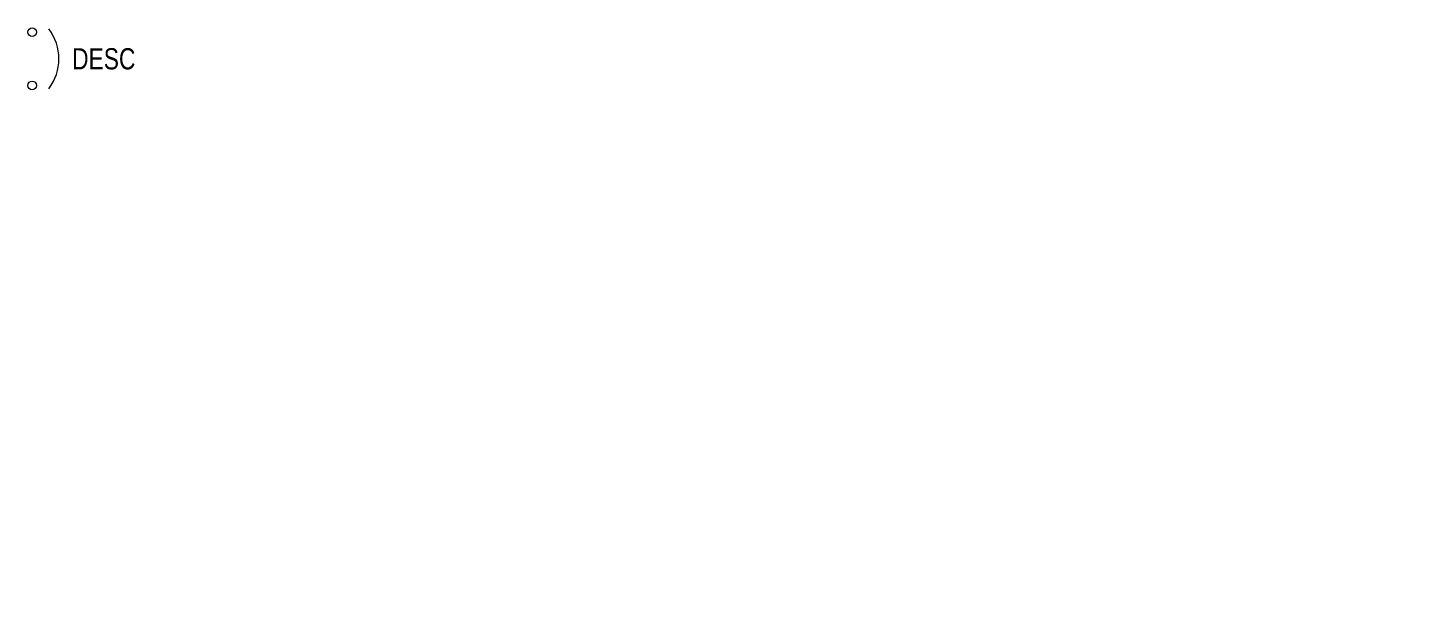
# Model space of a CAD drawing. Header units: inches. Extents: x -0.02 to 6.52, y -2.66 to 0.02.
import ezdxf
from ezdxf.enums import TextEntityAlignment as Align

# ---------------------------------------------------------------- set-up
doc = ezdxf.new("R2010")
doc.units = ezdxf.units.IN
doc.layers.add('E_ELECT_ANNO', color=7, linetype='Continuous')

msp = doc.modelspace()

# ---------------------------------------------------------------- linework, layer by layer
at = {"color": 0, "linetype": 'ByBlock'}
msp.add_lwpolyline([(0.078125, -0.265625, 0.33333333), (0.078125, 0.015625)], format="xyb", dxfattribs=at)
for centre in [(0, 0), (0, -0.25)]:
    msp.add_circle(centre, 0.020606, dxfattribs=at)

# ---------------------------------------------------------------- texts
at = {"layer": 'E_ELECT_ANNO', "lineweight": 30, "width": 0.8, "flags": 104}
msp.add_attdef('DESC', text='CB-X', height=0.1, dxfattribs=at).set_placement((0.1875, -0.125), align=Align.MIDDLE_LEFT)

doc.saveas('drawing.dxf')
